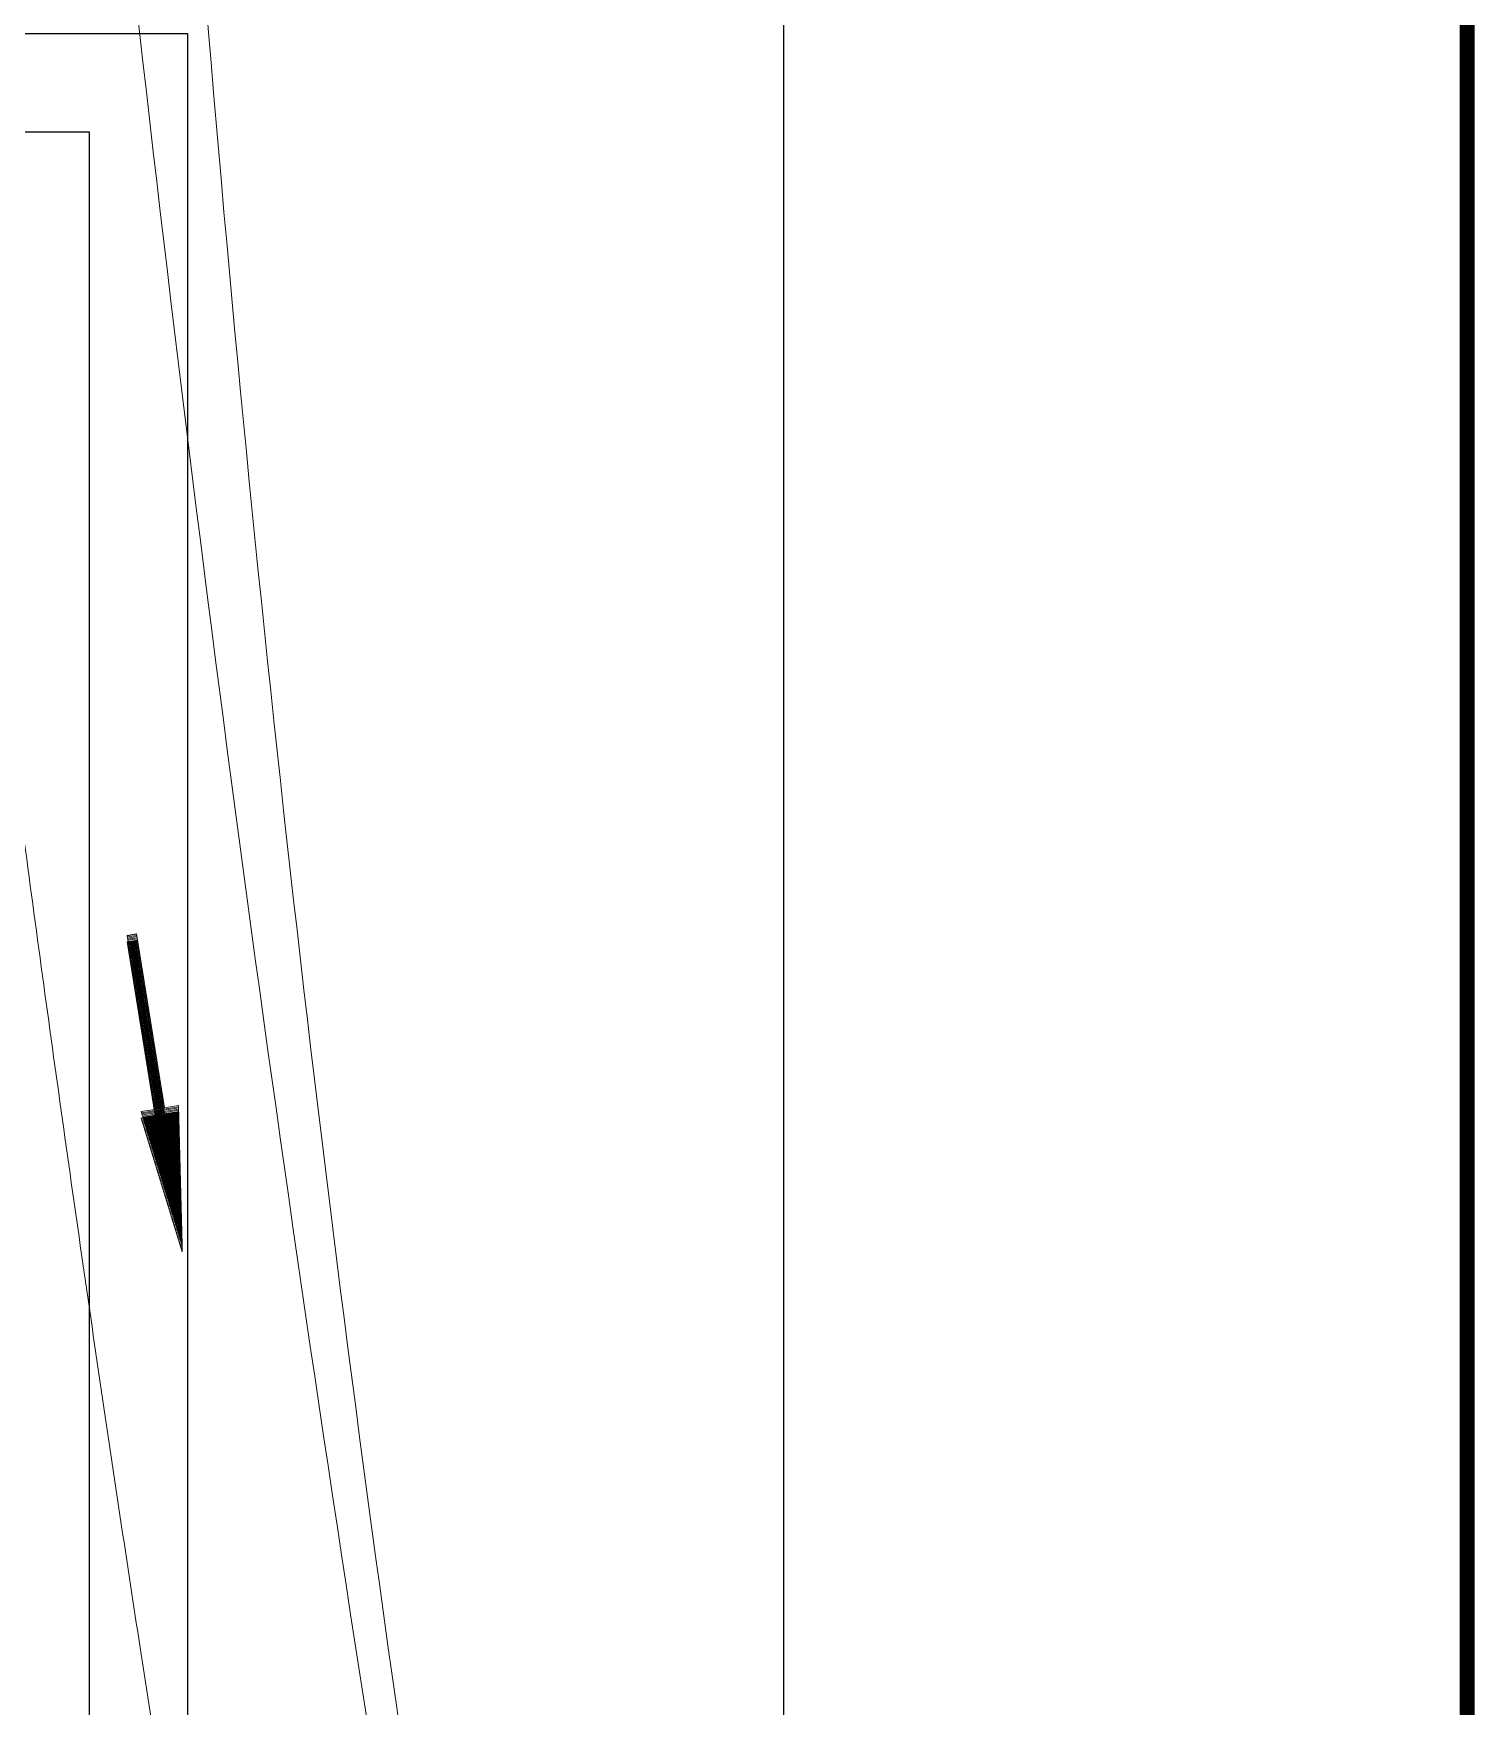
# Model space of a CAD drawing. Header units: millimetres. Extents: x -223175 to 287756, y -120611 to 352956.
# Drawn here: x 185266 to 207239, y 286208 to 311726 of the extents above; entities that cross this region are included whole.
import ezdxf

# ---------------------------------------------------------------- set-up
doc = ezdxf.new("R2010")
doc.units = ezdxf.units.MM
doc.header["$LTSCALE"] = 50
doc.linetypes.add('XREF 평면도$0$DASHEDX2', pattern=[38.1, 25.4, -12.7])
doc.layers.get('DEFPOINTS').update_dxf_attribs({"color": 108})
doc.layers.add('FORM$0$FO_OUT', color=1, linetype='Continuous')
for name, color, linetype, lineweight in [('XREF 평면도$0$0개선도로-중앙선', 1, 'Continuous', 0), ('XREF 평면도$0$▶노면표시 - 직진', 7, 'Continuous', 9), ('XREF 평면도$0$▶노면표시 - 진로변경제한선(흰색)', 7, 'Continuous', 9), ('XREF 평면도$0$▶노면표시 - 차선(흰색)', 7, 'Continuous', 9)]:
    doc.layers.add(name, color=color, linetype=linetype, lineweight=lineweight)

# ---------------------------------------------------------------- blocks, each defined once
blk = doc.blocks.new('FORM')
at = {"color": 4}
blk.add_line((827, 521), (827, 163.5), dxfattribs=at)
blk.add_lwpolyline([(32, 581), (757.5, 581), (757.5, 13), (32, 13), (32, 581)], dxfattribs=at)
at = {"layer": 'DEFPOINTS', "ltscale": 0.3}
blk.add_lwpolyline([(32, 581), (827, 581), (827, 13), (32, 13)], close=True, dxfattribs=at)
at = {"layer": 'FORM$0$FO_OUT', "color": 7, "const_width": 1.5}
blk.add_lwpolyline([(827, 13), (32, 13), (32, 581), (827, 581)], close=True, dxfattribs=at)
blk = doc.blocks.new('*X2039')
at = {"color": 0}
for p, q in [((814.4, 958.1), (815.7, 958.1)), ((814.7, 960), (815.4, 960)), ((814.9, 961.9), (815.1, 961.9)), ((810.8, 931.9), (819.2, 931.9)), ((811.1, 933.8), (819, 933.8)), ((811.3, 935.6), (818.7, 935.6)), ((811.6, 937.5), (818.5, 937.5)), ((811.9, 939.4), (818.2, 939.4)), ((812.1, 941.2), (818, 941.2)), ((812.4, 943.1), (817.7, 943.1)), ((812.6, 945), (817.4, 945)), ((812.9, 946.9), (817.2, 946.9)), ((813.1, 948.8), (816.9, 948.8)), ((813.4, 950.6), (816.7, 950.6)), ((813.6, 952.5), (816.4, 952.5)), ((813.9, 954.4), (816.2, 954.4)), ((814.2, 956.2), (815.9, 956.2)), ((807.2, 905.6), (822.8, 905.6)), ((807.5, 907.5), (822.6, 907.5)), ((807.8, 909.4), (822.3, 909.4)), ((808, 911.2), (822, 911.2)), ((808.3, 913.1), (821.8, 913.1)), ((808.5, 915), (821.5, 915)), ((808.8, 916.9), (821.3, 916.9)), ((809, 918.8), (821, 918.8)), ((809.3, 920.6), (820.8, 920.6)), ((809.5, 922.5), (820.5, 922.5)), ((809.8, 924.4), (820.3, 924.4)), ((810.1, 926.2), (820, 926.2)), ((810.3, 928.1), (819.7, 928.1)), ((810.6, 930), (819.5, 930)), ((803.4, 877.5), (826.7, 877.5)), ((803.7, 879.4), (826.4, 879.4)), ((803.9, 881.2), (826.1, 881.2)), ((804.2, 883.1), (825.9, 883.1)), ((804.4, 885), (825.6, 885)), ((804.7, 886.9), (825.4, 886.9)), ((804.9, 888.8), (825.1, 888.8)), ((805.2, 890.6), (824.9, 890.6)), ((805.5, 892.5), (824.6, 892.5)), ((805.7, 894.4), (824.3, 894.4)), ((806, 896.2), (824.1, 896.2)), ((806.2, 898.1), (823.8, 898.1)), ((806.5, 900), (823.6, 900)), ((806.7, 901.9), (823.3, 901.9)), ((807, 903.8), (823.1, 903.8)), ((799.8, 851.2), (830.2, 851.2)), ((800.1, 853.1), (830, 853.1)), ((800.3, 855), (829.7, 855)), ((800.6, 856.9), (829.5, 856.9)), ((800.9, 858.8), (829.2, 858.8)), ((801.1, 860.6), (829, 860.6)), ((801.4, 862.5), (828.7, 862.5)), ((801.6, 864.4), (828.4, 864.4)), ((801.9, 866.2), (828.2, 866.2)), ((802.1, 868.1), (827.9, 868.1)), ((802.4, 870), (827.7, 870)), ((802.6, 871.9), (827.4, 871.9)), ((802.9, 873.8), (827.2, 873.8)), ((803.2, 875.6), (826.9, 875.6)), ((796.3, 825), (833.8, 825)), ((796.5, 826.9), (833.6, 826.9)), ((796.8, 828.7), (833.3, 828.7)), ((797, 830.6), (833, 830.6)), ((797.3, 832.5), (832.8, 832.5)), ((797.5, 834.4), (832.5, 834.4)), ((797.8, 836.2), (832.3, 836.2)), ((798, 838.1), (832, 838.1)), ((798.3, 840), (831.8, 840)), ((798.6, 841.9), (831.5, 841.9)), ((798.8, 843.8), (831.3, 843.8)), ((799.1, 845.6), (831, 845.6)), ((799.3, 847.5), (830.7, 847.5)), ((799.6, 849.4), (830.5, 849.4)), ((792.7, 798.7), (837.4, 798.7)), ((792.9, 800.6), (837.1, 800.6)), ((793.2, 802.5), (836.9, 802.5)), ((793.4, 804.4), (836.6, 804.4)), ((793.7, 806.2), (836.4, 806.2)), ((794, 808.1), (836.1, 808.1)), ((794.2, 810), (835.9, 810)), ((794.5, 811.9), (835.6, 811.9)), ((794.7, 813.7), (835.3, 813.7)), ((795, 815.6), (835.1, 815.6)), ((795.2, 817.5), (834.8, 817.5)), ((795.5, 819.4), (834.6, 819.4)), ((795.7, 821.2), (834.3, 821.2)), ((796, 823.1), (834.1, 823.1)), ((789.1, 772.5), (841, 772.5)), ((789.4, 774.4), (840.7, 774.4)), ((789.6, 776.2), (840.5, 776.2)), ((789.9, 778.1), (840.2, 778.1)), ((790.1, 780), (839.9, 780)), ((790.4, 781.9), (839.7, 781.9)), ((790.6, 783.8), (839.4, 783.8)), ((790.9, 785.6), (839.2, 785.6)), ((791.1, 787.5), (838.9, 787.5)), ((791.4, 789.4), (838.7, 789.4)), ((791.7, 791.2), (838.4, 791.2)), ((791.9, 793.1), (838.2, 793.1)), ((792.2, 795), (837.9, 795)), ((792.4, 796.9), (837.6, 796.9)), ((785.3, 744.4), (844.8, 744.4)), ((785.5, 746.2), (844.5, 746.2)), ((785.8, 748.1), (844.3, 748.1)), ((786, 750), (844, 750)), ((786.3, 751.9), (843.8, 751.9)), ((786.5, 753.8), (843.5, 753.8)), ((786.8, 755.6), (843.3, 755.6)), ((787, 757.5), (843, 757.5)), ((787.3, 759.4), (842.8, 759.4)), ((787.6, 761.2), (842.5, 761.2)), ((787.8, 763.1), (842.2, 763.1)), ((788.1, 765), (842, 765)), ((788.3, 766.9), (841.7, 766.9)), ((788.6, 768.8), (841.5, 768.8)), ((788.8, 770.6), (841.2, 770.6)), ((807.5, 742.5), (822.5, 742.5)), ((807.5, 740.6), (822.5, 740.6)), ((807.5, 738.8), (822.5, 738.8)), ((807.5, 736.9), (822.5, 736.9)), ((807.5, 735), (822.5, 735)), ((807.5, 733.1), (822.5, 733.1)), ((807.5, 731.2), (822.5, 731.2)), ((807.5, 729.4), (822.5, 729.4)), ((807.5, 727.5), (822.5, 727.5)), ((807.5, 725.6), (822.5, 725.6)), ((807.5, 723.7), (822.5, 723.7)), ((807.5, 721.9), (822.5, 721.9)), ((807.5, 720), (822.5, 720)), ((807.5, 718.1), (822.5, 718.1)), ((807.5, 716.2), (822.5, 716.2)), ((807.5, 714.4), (822.5, 714.4)), ((807.5, 712.5), (822.5, 712.5)), ((807.5, 710.6), (822.5, 710.6)), ((807.5, 708.8), (822.5, 708.8)), ((807.5, 706.9), (822.5, 706.9)), ((807.5, 705), (822.5, 705)), ((807.5, 703.1), (822.5, 703.1)), ((807.5, 701.2), (822.5, 701.2)), ((807.5, 699.4), (822.5, 699.4)), ((807.5, 697.5), (822.5, 697.5)), ((807.5, 695.6), (822.5, 695.6)), ((807.5, 693.8), (822.5, 693.8)), ((807.5, 691.9), (822.5, 691.9)), ((807.5, 690), (822.5, 690)), ((807.5, 688.1), (822.5, 688.1)), ((807.5, 686.2), (822.5, 686.2)), ((807.5, 684.4), (822.5, 684.4)), ((807.5, 682.5), (822.5, 682.5)), ((807.5, 680.6), (822.5, 680.6)), ((807.5, 678.8), (822.5, 678.8)), ((807.5, 676.9), (822.5, 676.9)), ((807.5, 675), (822.5, 675)), ((807.5, 673.1), (822.5, 673.1)), ((807.5, 671.2), (822.5, 671.2)), ((807.5, 669.4), (822.5, 669.4)), ((807.5, 667.5), (822.5, 667.5)), ((807.5, 665.6), (822.5, 665.6)), ((807.5, 663.8), (822.5, 663.8)), ((807.5, 661.9), (822.5, 661.9)), ((807.5, 660), (822.5, 660)), ((807.5, 658.1), (822.5, 658.1)), ((807.5, 656.2), (822.5, 656.2)), ((807.5, 654.4), (822.5, 654.4)), ((807.5, 652.5), (822.5, 652.5)), ((807.5, 650.6), (822.5, 650.6)), ((807.5, 648.7), (822.5, 648.7)), ((807.5, 646.9), (822.5, 646.9)), ((807.5, 645), (822.5, 645)), ((807.5, 643.1), (822.5, 643.1)), ((807.5, 641.2), (822.5, 641.2)), ((807.5, 639.4), (822.5, 639.4)), ((807.5, 637.5), (822.5, 637.5)), ((807.5, 635.6), (822.5, 635.6)), ((807.5, 633.8), (822.5, 633.8)), ((807.5, 631.9), (822.5, 631.9)), ((807.5, 630), (822.5, 630)), ((807.5, 628.1), (822.5, 628.1)), ((807.5, 626.2), (822.5, 626.2)), ((807.5, 624.4), (822.5, 624.4)), ((807.5, 622.5), (822.5, 622.5)), ((807.5, 620.6), (822.5, 620.6)), ((807.5, 618.8), (822.5, 618.8)), ((807.5, 616.9), (822.5, 616.9)), ((807.5, 615), (822.5, 615)), ((807.5, 613.1), (822.5, 613.1)), ((807.5, 611.2), (822.5, 611.2)), ((807.5, 609.4), (822.5, 609.4)), ((807.5, 607.5), (822.5, 607.5)), ((807.5, 605.6), (822.5, 605.6)), ((807.5, 603.8), (822.5, 603.8)), ((807.5, 601.9), (822.5, 601.9)), ((807.5, 600), (822.5, 600)), ((807.5, 598.1), (822.5, 598.1)), ((807.5, 596.2), (822.5, 596.2)), ((807.5, 594.4), (822.5, 594.4)), ((807.5, 592.5), (822.5, 592.5)), ((807.5, 590.6), (822.5, 590.6)), ((807.5, 588.8), (822.5, 588.8)), ((807.5, 586.9), (822.5, 586.9)), ((807.5, 585), (822.5, 585)), ((807.5, 583.1), (822.5, 583.1)), ((807.5, 581.2), (822.5, 581.2)), ((807.5, 579.4), (822.5, 579.4)), ((807.5, 577.5), (822.5, 577.5)), ((807.5, 575.6), (822.5, 575.6)), ((807.5, 573.7), (822.5, 573.7)), ((807.5, 571.9), (822.5, 571.9)), ((807.5, 570), (822.5, 570)), ((807.5, 568.1), (822.5, 568.1)), ((807.5, 566.2), (822.5, 566.2)), ((807.5, 564.4), (822.5, 564.4)), ((807.5, 562.5), (822.5, 562.5)), ((807.5, 560.6), (822.5, 560.6)), ((807.5, 558.8), (822.5, 558.8)), ((807.5, 556.9), (822.5, 556.9)), ((807.5, 555), (822.5, 555)), ((807.5, 553.1), (822.5, 553.1)), ((807.5, 551.2), (822.5, 551.2)), ((807.5, 549.4), (822.5, 549.4)), ((807.5, 547.5), (822.5, 547.5)), ((807.5, 545.6), (822.5, 545.6)), ((807.5, 543.8), (822.5, 543.8)), ((807.5, 541.9), (822.5, 541.9)), ((807.5, 540), (822.5, 540)), ((807.5, 538.1), (822.5, 538.1)), ((807.5, 536.2), (822.5, 536.2)), ((807.5, 534.4), (822.5, 534.4)), ((807.5, 532.5), (822.5, 532.5)), ((807.5, 530.6), (822.5, 530.6)), ((807.5, 528.8), (822.5, 528.8)), ((807.5, 526.9), (822.5, 526.9)), ((807.5, 525), (822.5, 525)), ((807.5, 523.1), (822.5, 523.1)), ((807.5, 521.2), (822.5, 521.2)), ((807.5, 519.4), (822.5, 519.4)), ((807.5, 517.5), (822.5, 517.5)), ((807.5, 515.6), (822.5, 515.6)), ((807.5, 513.8), (822.5, 513.8)), ((807.5, 511.9), (822.5, 511.9)), ((807.5, 510), (822.5, 510)), ((807.5, 508.1), (822.5, 508.1)), ((807.5, 506.2), (822.5, 506.2)), ((807.5, 504.4), (822.5, 504.4)), ((807.5, 502.5), (822.5, 502.5)), ((807.5, 500.6), (822.5, 500.6)), ((807.5, 498.7), (822.5, 498.7)), ((807.5, 496.9), (822.5, 496.9)), ((807.5, 495), (822.5, 495)), ((807.5, 493.1), (822.5, 493.1)), ((807.5, 491.2), (822.5, 491.2)), ((807.5, 489.4), (822.5, 489.4)), ((807.5, 487.5), (822.5, 487.5)), ((807.5, 485.6), (822.5, 485.6)), ((807.5, 483.8), (822.5, 483.8)), ((807.5, 481.9), (822.5, 481.9)), ((807.5, 480), (822.5, 480)), ((807.5, 478.1), (822.5, 478.1)), ((807.5, 476.2), (822.5, 476.2)), ((807.5, 474.4), (822.5, 474.4)), ((807.5, 472.5), (822.5, 472.5)), ((807.5, 470.6), (822.5, 470.6)), ((807.5, 468.8), (822.5, 468.8)), ((807.5, 466.9), (822.5, 466.9)), ((807.5, 465), (822.5, 465)), ((807.5, 463.1), (822.5, 463.1))]:
    blk.add_line(p, q, dxfattribs=at)
blk = doc.blocks.new('*X2058')
at = {"color": 0}
for p, q in [((814.4, 958.1), (815.7, 958.1)), ((814.7, 960), (815.4, 960)), ((814.9, 961.9), (815.1, 961.9)), ((810.8, 931.9), (819.2, 931.9)), ((811.1, 933.8), (819, 933.8)), ((811.3, 935.6), (818.7, 935.6)), ((811.6, 937.5), (818.5, 937.5)), ((811.9, 939.4), (818.2, 939.4)), ((812.1, 941.2), (818, 941.2)), ((812.4, 943.1), (817.7, 943.1)), ((812.6, 945), (817.4, 945)), ((812.9, 946.9), (817.2, 946.9)), ((813.1, 948.8), (816.9, 948.8)), ((813.4, 950.6), (816.7, 950.6)), ((813.6, 952.5), (816.4, 952.5)), ((813.9, 954.4), (816.2, 954.4)), ((814.2, 956.2), (815.9, 956.2)), ((807.2, 905.6), (822.8, 905.6)), ((807.5, 907.5), (822.6, 907.5)), ((807.8, 909.4), (822.3, 909.4)), ((808, 911.2), (822, 911.2)), ((808.3, 913.1), (821.8, 913.1)), ((808.5, 915), (821.5, 915)), ((808.8, 916.9), (821.3, 916.9)), ((809, 918.8), (821, 918.8)), ((809.3, 920.6), (820.8, 920.6)), ((809.5, 922.5), (820.5, 922.5)), ((809.8, 924.4), (820.3, 924.4)), ((810.1, 926.2), (820, 926.2)), ((810.3, 928.1), (819.7, 928.1)), ((810.6, 930), (819.5, 930)), ((803.4, 877.5), (826.7, 877.5)), ((803.7, 879.4), (826.4, 879.4)), ((803.9, 881.2), (826.1, 881.2)), ((804.2, 883.1), (825.9, 883.1)), ((804.4, 885), (825.6, 885)), ((804.7, 886.9), (825.4, 886.9)), ((804.9, 888.8), (825.1, 888.8)), ((805.2, 890.6), (824.9, 890.6)), ((805.5, 892.5), (824.6, 892.5)), ((805.7, 894.4), (824.3, 894.4)), ((806, 896.2), (824.1, 896.2)), ((806.2, 898.1), (823.8, 898.1)), ((806.5, 900), (823.6, 900)), ((806.7, 901.9), (823.3, 901.9)), ((807, 903.8), (823.1, 903.8)), ((799.8, 851.2), (830.2, 851.2)), ((800.1, 853.1), (830, 853.1)), ((800.3, 855), (829.7, 855)), ((800.6, 856.9), (829.5, 856.9)), ((800.9, 858.8), (829.2, 858.8)), ((801.1, 860.6), (829, 860.6)), ((801.4, 862.5), (828.7, 862.5)), ((801.6, 864.4), (828.4, 864.4)), ((801.9, 866.2), (828.2, 866.2)), ((802.1, 868.1), (827.9, 868.1)), ((802.4, 870), (827.7, 870)), ((802.6, 871.9), (827.4, 871.9)), ((802.9, 873.8), (827.2, 873.8)), ((803.2, 875.6), (826.9, 875.6)), ((796.3, 825), (833.8, 825)), ((796.5, 826.9), (833.6, 826.9)), ((796.8, 828.7), (833.3, 828.7)), ((797, 830.6), (833, 830.6)), ((797.3, 832.5), (832.8, 832.5)), ((797.5, 834.4), (832.5, 834.4)), ((797.8, 836.2), (832.3, 836.2)), ((798, 838.1), (832, 838.1)), ((798.3, 840), (831.8, 840)), ((798.6, 841.9), (831.5, 841.9)), ((798.8, 843.8), (831.3, 843.8)), ((799.1, 845.6), (831, 845.6)), ((799.3, 847.5), (830.7, 847.5)), ((799.6, 849.4), (830.5, 849.4)), ((792.7, 798.7), (837.4, 798.7)), ((792.9, 800.6), (837.1, 800.6)), ((793.2, 802.5), (836.9, 802.5)), ((793.4, 804.4), (836.6, 804.4)), ((793.7, 806.2), (836.4, 806.2)), ((794, 808.1), (836.1, 808.1)), ((794.2, 810), (835.9, 810)), ((794.5, 811.9), (835.6, 811.9)), ((794.7, 813.7), (835.3, 813.7)), ((795, 815.6), (835.1, 815.6)), ((795.2, 817.5), (834.8, 817.5)), ((795.5, 819.4), (834.6, 819.4)), ((795.7, 821.2), (834.3, 821.2)), ((796, 823.1), (834.1, 823.1)), ((789.1, 772.5), (841, 772.5)), ((789.4, 774.4), (840.7, 774.4)), ((789.6, 776.2), (840.5, 776.2)), ((789.9, 778.1), (840.2, 778.1)), ((790.1, 780), (839.9, 780)), ((790.4, 781.9), (839.7, 781.9)), ((790.6, 783.8), (839.4, 783.8)), ((790.9, 785.6), (839.2, 785.6)), ((791.1, 787.5), (838.9, 787.5)), ((791.4, 789.4), (838.7, 789.4)), ((791.7, 791.2), (838.4, 791.2)), ((791.9, 793.1), (838.2, 793.1)), ((792.2, 795), (837.9, 795)), ((792.4, 796.9), (837.6, 796.9)), ((785.3, 744.4), (844.8, 744.4)), ((785.5, 746.2), (844.5, 746.2)), ((785.8, 748.1), (844.3, 748.1)), ((786, 750), (844, 750)), ((786.3, 751.9), (843.8, 751.9)), ((786.5, 753.8), (843.5, 753.8)), ((786.8, 755.6), (843.3, 755.6)), ((787, 757.5), (843, 757.5)), ((787.3, 759.4), (842.8, 759.4)), ((787.6, 761.2), (842.5, 761.2)), ((787.8, 763.1), (842.2, 763.1)), ((788.1, 765), (842, 765)), ((788.3, 766.9), (841.7, 766.9)), ((788.6, 768.8), (841.5, 768.8)), ((788.8, 770.6), (841.2, 770.6)), ((807.5, 742.5), (822.5, 742.5)), ((807.5, 740.6), (822.5, 740.6)), ((807.5, 738.8), (822.5, 738.8)), ((807.5, 736.9), (822.5, 736.9)), ((807.5, 735), (822.5, 735)), ((807.5, 733.1), (822.5, 733.1)), ((807.5, 731.2), (822.5, 731.2)), ((807.5, 729.4), (822.5, 729.4)), ((807.5, 727.5), (822.5, 727.5)), ((807.5, 725.6), (822.5, 725.6)), ((807.5, 723.7), (822.5, 723.7)), ((807.5, 721.9), (822.5, 721.9)), ((807.5, 720), (822.5, 720)), ((807.5, 718.1), (822.5, 718.1)), ((807.5, 716.2), (822.5, 716.2)), ((807.5, 714.4), (822.5, 714.4)), ((807.5, 712.5), (822.5, 712.5)), ((807.5, 710.6), (822.5, 710.6)), ((807.5, 708.8), (822.5, 708.8)), ((807.5, 706.9), (822.5, 706.9)), ((807.5, 705), (822.5, 705)), ((807.5, 703.1), (822.5, 703.1)), ((807.5, 701.2), (822.5, 701.2)), ((807.5, 699.4), (822.5, 699.4)), ((807.5, 697.5), (822.5, 697.5)), ((807.5, 695.6), (822.5, 695.6)), ((807.5, 693.8), (822.5, 693.8)), ((807.5, 691.9), (822.5, 691.9)), ((807.5, 690), (822.5, 690)), ((807.5, 688.1), (822.5, 688.1)), ((807.5, 686.2), (822.5, 686.2)), ((807.5, 684.4), (822.5, 684.4)), ((807.5, 682.5), (822.5, 682.5)), ((807.5, 680.6), (822.5, 680.6)), ((807.5, 678.8), (822.5, 678.8)), ((807.5, 676.9), (822.5, 676.9)), ((807.5, 675), (822.5, 675)), ((807.5, 673.1), (822.5, 673.1)), ((807.5, 671.2), (822.5, 671.2)), ((807.5, 669.4), (822.5, 669.4)), ((807.5, 667.5), (822.5, 667.5)), ((807.5, 665.6), (822.5, 665.6)), ((807.5, 663.8), (822.5, 663.8)), ((807.5, 661.9), (822.5, 661.9)), ((807.5, 660), (822.5, 660)), ((807.5, 658.1), (822.5, 658.1)), ((807.5, 656.2), (822.5, 656.2)), ((807.5, 654.4), (822.5, 654.4)), ((807.5, 652.5), (822.5, 652.5)), ((807.5, 650.6), (822.5, 650.6)), ((807.5, 648.7), (822.5, 648.7)), ((807.5, 646.9), (822.5, 646.9)), ((807.5, 645), (822.5, 645)), ((807.5, 643.1), (822.5, 643.1)), ((807.5, 641.2), (822.5, 641.2)), ((807.5, 639.4), (822.5, 639.4)), ((807.5, 637.5), (822.5, 637.5)), ((807.5, 635.6), (822.5, 635.6)), ((807.5, 633.8), (822.5, 633.8)), ((807.5, 631.9), (822.5, 631.9)), ((807.5, 630), (822.5, 630)), ((807.5, 628.1), (822.5, 628.1)), ((807.5, 626.2), (822.5, 626.2)), ((807.5, 624.4), (822.5, 624.4)), ((807.5, 622.5), (822.5, 622.5)), ((807.5, 620.6), (822.5, 620.6)), ((807.5, 618.8), (822.5, 618.8)), ((807.5, 616.9), (822.5, 616.9)), ((807.5, 615), (822.5, 615)), ((807.5, 613.1), (822.5, 613.1)), ((807.5, 611.2), (822.5, 611.2)), ((807.5, 609.4), (822.5, 609.4)), ((807.5, 607.5), (822.5, 607.5)), ((807.5, 605.6), (822.5, 605.6)), ((807.5, 603.8), (822.5, 603.8)), ((807.5, 601.9), (822.5, 601.9)), ((807.5, 600), (822.5, 600)), ((807.5, 598.1), (822.5, 598.1)), ((807.5, 596.2), (822.5, 596.2)), ((807.5, 594.4), (822.5, 594.4)), ((807.5, 592.5), (822.5, 592.5)), ((807.5, 590.6), (822.5, 590.6)), ((807.5, 588.8), (822.5, 588.8)), ((807.5, 586.9), (822.5, 586.9)), ((807.5, 585), (822.5, 585)), ((807.5, 583.1), (822.5, 583.1)), ((807.5, 581.2), (822.5, 581.2)), ((807.5, 579.4), (822.5, 579.4)), ((807.5, 577.5), (822.5, 577.5)), ((807.5, 575.6), (822.5, 575.6)), ((807.5, 573.7), (822.5, 573.7)), ((807.5, 571.9), (822.5, 571.9)), ((807.5, 570), (822.5, 570)), ((807.5, 568.1), (822.5, 568.1)), ((807.5, 566.2), (822.5, 566.2)), ((807.5, 564.4), (822.5, 564.4)), ((807.5, 562.5), (822.5, 562.5)), ((807.5, 560.6), (822.5, 560.6)), ((807.5, 558.8), (822.5, 558.8)), ((807.5, 556.9), (822.5, 556.9)), ((807.5, 555), (822.5, 555)), ((807.5, 553.1), (822.5, 553.1)), ((807.5, 551.2), (822.5, 551.2)), ((807.5, 549.4), (822.5, 549.4)), ((807.5, 547.5), (822.5, 547.5)), ((807.5, 545.6), (822.5, 545.6)), ((807.5, 543.8), (822.5, 543.8)), ((807.5, 541.9), (822.5, 541.9)), ((807.5, 540), (822.5, 540)), ((807.5, 538.1), (822.5, 538.1)), ((807.5, 536.2), (822.5, 536.2)), ((807.5, 534.4), (822.5, 534.4)), ((807.5, 532.5), (822.5, 532.5)), ((807.5, 530.6), (822.5, 530.6)), ((807.5, 528.8), (822.5, 528.8)), ((807.5, 526.9), (822.5, 526.9)), ((807.5, 525), (822.5, 525)), ((807.5, 523.1), (822.5, 523.1)), ((807.5, 521.2), (822.5, 521.2)), ((807.5, 519.4), (822.5, 519.4)), ((807.5, 517.5), (822.5, 517.5)), ((807.5, 515.6), (822.5, 515.6)), ((807.5, 513.8), (822.5, 513.8)), ((807.5, 511.9), (822.5, 511.9)), ((807.5, 510), (822.5, 510)), ((807.5, 508.1), (822.5, 508.1)), ((807.5, 506.2), (822.5, 506.2)), ((807.5, 504.4), (822.5, 504.4)), ((807.5, 502.5), (822.5, 502.5)), ((807.5, 500.6), (822.5, 500.6)), ((807.5, 498.7), (822.5, 498.7)), ((807.5, 496.9), (822.5, 496.9)), ((807.5, 495), (822.5, 495)), ((807.5, 493.1), (822.5, 493.1)), ((807.5, 491.2), (822.5, 491.2)), ((807.5, 489.4), (822.5, 489.4)), ((807.5, 487.5), (822.5, 487.5)), ((807.5, 485.6), (822.5, 485.6)), ((807.5, 483.8), (822.5, 483.8)), ((807.5, 481.9), (822.5, 481.9)), ((807.5, 480), (822.5, 480)), ((807.5, 478.1), (822.5, 478.1)), ((807.5, 476.2), (822.5, 476.2)), ((807.5, 474.4), (822.5, 474.4)), ((807.5, 472.5), (822.5, 472.5)), ((807.5, 470.6), (822.5, 470.6)), ((807.5, 468.8), (822.5, 468.8)), ((807.5, 466.9), (822.5, 466.9)), ((807.5, 465), (822.5, 465)), ((807.5, 463.1), (822.5, 463.1))]:
    blk.add_line(p, q, dxfattribs=at)
blk = doc.blocks.new('*X2059')
at = {"color": 0}
for p, q in [((814.4, 958.1), (815.7, 958.1)), ((814.7, 960), (815.4, 960)), ((814.9, 961.9), (815.1, 961.9)), ((810.8, 931.9), (819.2, 931.9)), ((811.1, 933.8), (819, 933.8)), ((811.3, 935.6), (818.7, 935.6)), ((811.6, 937.5), (818.5, 937.5)), ((811.9, 939.4), (818.2, 939.4)), ((812.1, 941.2), (818, 941.2)), ((812.4, 943.1), (817.7, 943.1)), ((812.6, 945), (817.4, 945)), ((812.9, 946.9), (817.2, 946.9)), ((813.1, 948.8), (816.9, 948.8)), ((813.4, 950.6), (816.7, 950.6)), ((813.6, 952.5), (816.4, 952.5)), ((813.9, 954.4), (816.2, 954.4)), ((814.2, 956.2), (815.9, 956.2)), ((807.2, 905.6), (822.8, 905.6)), ((807.5, 907.5), (822.6, 907.5)), ((807.8, 909.4), (822.3, 909.4)), ((808, 911.2), (822, 911.2)), ((808.3, 913.1), (821.8, 913.1)), ((808.5, 915), (821.5, 915)), ((808.8, 916.9), (821.3, 916.9)), ((809, 918.8), (821, 918.8)), ((809.3, 920.6), (820.8, 920.6)), ((809.5, 922.5), (820.5, 922.5)), ((809.8, 924.4), (820.3, 924.4)), ((810.1, 926.2), (820, 926.2)), ((810.3, 928.1), (819.7, 928.1)), ((810.6, 930), (819.5, 930)), ((803.4, 877.5), (826.7, 877.5)), ((803.7, 879.4), (826.4, 879.4)), ((803.9, 881.2), (826.1, 881.2)), ((804.2, 883.1), (825.9, 883.1)), ((804.4, 885), (825.6, 885)), ((804.7, 886.9), (825.4, 886.9)), ((804.9, 888.8), (825.1, 888.8)), ((805.2, 890.6), (824.9, 890.6)), ((805.5, 892.5), (824.6, 892.5)), ((805.7, 894.4), (824.3, 894.4)), ((806, 896.2), (824.1, 896.2)), ((806.2, 898.1), (823.8, 898.1)), ((806.5, 900), (823.6, 900)), ((806.7, 901.9), (823.3, 901.9)), ((807, 903.8), (823.1, 903.8)), ((799.8, 851.2), (830.2, 851.2)), ((800.1, 853.1), (830, 853.1)), ((800.3, 855), (829.7, 855)), ((800.6, 856.9), (829.5, 856.9)), ((800.9, 858.8), (829.2, 858.8)), ((801.1, 860.6), (829, 860.6)), ((801.4, 862.5), (828.7, 862.5)), ((801.6, 864.4), (828.4, 864.4)), ((801.9, 866.2), (828.2, 866.2)), ((802.1, 868.1), (827.9, 868.1)), ((802.4, 870), (827.7, 870)), ((802.6, 871.9), (827.4, 871.9)), ((802.9, 873.8), (827.2, 873.8)), ((803.2, 875.6), (826.9, 875.6)), ((796.3, 825), (833.8, 825)), ((796.5, 826.9), (833.6, 826.9)), ((796.8, 828.7), (833.3, 828.7)), ((797, 830.6), (833, 830.6)), ((797.3, 832.5), (832.8, 832.5)), ((797.5, 834.4), (832.5, 834.4)), ((797.8, 836.2), (832.3, 836.2)), ((798, 838.1), (832, 838.1)), ((798.3, 840), (831.8, 840)), ((798.6, 841.9), (831.5, 841.9)), ((798.8, 843.8), (831.3, 843.8)), ((799.1, 845.6), (831, 845.6)), ((799.3, 847.5), (830.7, 847.5)), ((799.6, 849.4), (830.5, 849.4)), ((792.7, 798.7), (837.4, 798.7)), ((792.9, 800.6), (837.1, 800.6)), ((793.2, 802.5), (836.9, 802.5)), ((793.4, 804.4), (836.6, 804.4)), ((793.7, 806.2), (836.4, 806.2)), ((794, 808.1), (836.1, 808.1)), ((794.2, 810), (835.9, 810)), ((794.5, 811.9), (835.6, 811.9)), ((794.7, 813.7), (835.3, 813.7)), ((795, 815.6), (835.1, 815.6)), ((795.2, 817.5), (834.8, 817.5)), ((795.5, 819.4), (834.6, 819.4)), ((795.7, 821.2), (834.3, 821.2)), ((796, 823.1), (834.1, 823.1)), ((789.1, 772.5), (841, 772.5)), ((789.4, 774.4), (840.7, 774.4)), ((789.6, 776.2), (840.5, 776.2)), ((789.9, 778.1), (840.2, 778.1)), ((790.1, 780), (839.9, 780)), ((790.4, 781.9), (839.7, 781.9)), ((790.6, 783.8), (839.4, 783.8)), ((790.9, 785.6), (839.2, 785.6)), ((791.1, 787.5), (838.9, 787.5)), ((791.4, 789.4), (838.7, 789.4)), ((791.7, 791.2), (838.4, 791.2)), ((791.9, 793.1), (838.2, 793.1)), ((792.2, 795), (837.9, 795)), ((792.4, 796.9), (837.6, 796.9)), ((785.3, 744.4), (844.8, 744.4)), ((785.5, 746.2), (844.5, 746.2)), ((785.8, 748.1), (844.3, 748.1)), ((786, 750), (844, 750)), ((786.3, 751.9), (843.8, 751.9)), ((786.5, 753.8), (843.5, 753.8)), ((786.8, 755.6), (843.3, 755.6)), ((787, 757.5), (843, 757.5)), ((787.3, 759.4), (842.8, 759.4)), ((787.6, 761.2), (842.5, 761.2)), ((787.8, 763.1), (842.2, 763.1)), ((788.1, 765), (842, 765)), ((788.3, 766.9), (841.7, 766.9)), ((788.6, 768.8), (841.5, 768.8)), ((788.8, 770.6), (841.2, 770.6)), ((807.5, 742.5), (822.5, 742.5)), ((807.5, 740.6), (822.5, 740.6)), ((807.5, 738.8), (822.5, 738.8)), ((807.5, 736.9), (822.5, 736.9)), ((807.5, 735), (822.5, 735)), ((807.5, 733.1), (822.5, 733.1)), ((807.5, 731.2), (822.5, 731.2)), ((807.5, 729.4), (822.5, 729.4)), ((807.5, 727.5), (822.5, 727.5)), ((807.5, 725.6), (822.5, 725.6)), ((807.5, 723.7), (822.5, 723.7)), ((807.5, 721.9), (822.5, 721.9)), ((807.5, 720), (822.5, 720)), ((807.5, 718.1), (822.5, 718.1)), ((807.5, 716.2), (822.5, 716.2)), ((807.5, 714.4), (822.5, 714.4)), ((807.5, 712.5), (822.5, 712.5)), ((807.5, 710.6), (822.5, 710.6)), ((807.5, 708.8), (822.5, 708.8)), ((807.5, 706.9), (822.5, 706.9)), ((807.5, 705), (822.5, 705)), ((807.5, 703.1), (822.5, 703.1)), ((807.5, 701.2), (822.5, 701.2)), ((807.5, 699.4), (822.5, 699.4)), ((807.5, 697.5), (822.5, 697.5)), ((807.5, 695.6), (822.5, 695.6)), ((807.5, 693.8), (822.5, 693.8)), ((807.5, 691.9), (822.5, 691.9)), ((807.5, 690), (822.5, 690)), ((807.5, 688.1), (822.5, 688.1)), ((807.5, 686.2), (822.5, 686.2)), ((807.5, 684.4), (822.5, 684.4)), ((807.5, 682.5), (822.5, 682.5)), ((807.5, 680.6), (822.5, 680.6)), ((807.5, 678.8), (822.5, 678.8)), ((807.5, 676.9), (822.5, 676.9)), ((807.5, 675), (822.5, 675)), ((807.5, 673.1), (822.5, 673.1)), ((807.5, 671.2), (822.5, 671.2)), ((807.5, 669.4), (822.5, 669.4)), ((807.5, 667.5), (822.5, 667.5)), ((807.5, 665.6), (822.5, 665.6)), ((807.5, 663.8), (822.5, 663.8)), ((807.5, 661.9), (822.5, 661.9)), ((807.5, 660), (822.5, 660)), ((807.5, 658.1), (822.5, 658.1)), ((807.5, 656.2), (822.5, 656.2)), ((807.5, 654.4), (822.5, 654.4)), ((807.5, 652.5), (822.5, 652.5)), ((807.5, 650.6), (822.5, 650.6)), ((807.5, 648.7), (822.5, 648.7)), ((807.5, 646.9), (822.5, 646.9)), ((807.5, 645), (822.5, 645)), ((807.5, 643.1), (822.5, 643.1)), ((807.5, 641.2), (822.5, 641.2)), ((807.5, 639.4), (822.5, 639.4)), ((807.5, 637.5), (822.5, 637.5)), ((807.5, 635.6), (822.5, 635.6)), ((807.5, 633.8), (822.5, 633.8)), ((807.5, 631.9), (822.5, 631.9)), ((807.5, 630), (822.5, 630)), ((807.5, 628.1), (822.5, 628.1)), ((807.5, 626.2), (822.5, 626.2)), ((807.5, 624.4), (822.5, 624.4)), ((807.5, 622.5), (822.5, 622.5)), ((807.5, 620.6), (822.5, 620.6)), ((807.5, 618.8), (822.5, 618.8)), ((807.5, 616.9), (822.5, 616.9)), ((807.5, 615), (822.5, 615)), ((807.5, 613.1), (822.5, 613.1)), ((807.5, 611.2), (822.5, 611.2)), ((807.5, 609.4), (822.5, 609.4)), ((807.5, 607.5), (822.5, 607.5)), ((807.5, 605.6), (822.5, 605.6)), ((807.5, 603.8), (822.5, 603.8)), ((807.5, 601.9), (822.5, 601.9)), ((807.5, 600), (822.5, 600)), ((807.5, 598.1), (822.5, 598.1)), ((807.5, 596.2), (822.5, 596.2)), ((807.5, 594.4), (822.5, 594.4)), ((807.5, 592.5), (822.5, 592.5)), ((807.5, 590.6), (822.5, 590.6)), ((807.5, 588.8), (822.5, 588.8)), ((807.5, 586.9), (822.5, 586.9)), ((807.5, 585), (822.5, 585)), ((807.5, 583.1), (822.5, 583.1)), ((807.5, 581.2), (822.5, 581.2)), ((807.5, 579.4), (822.5, 579.4)), ((807.5, 577.5), (822.5, 577.5)), ((807.5, 575.6), (822.5, 575.6)), ((807.5, 573.7), (822.5, 573.7)), ((807.5, 571.9), (822.5, 571.9)), ((807.5, 570), (822.5, 570)), ((807.5, 568.1), (822.5, 568.1)), ((807.5, 566.2), (822.5, 566.2)), ((807.5, 564.4), (822.5, 564.4)), ((807.5, 562.5), (822.5, 562.5)), ((807.5, 560.6), (822.5, 560.6)), ((807.5, 558.8), (822.5, 558.8)), ((807.5, 556.9), (822.5, 556.9)), ((807.5, 555), (822.5, 555)), ((807.5, 553.1), (822.5, 553.1)), ((807.5, 551.2), (822.5, 551.2)), ((807.5, 549.4), (822.5, 549.4)), ((807.5, 547.5), (822.5, 547.5)), ((807.5, 545.6), (822.5, 545.6)), ((807.5, 543.8), (822.5, 543.8)), ((807.5, 541.9), (822.5, 541.9)), ((807.5, 540), (822.5, 540)), ((807.5, 538.1), (822.5, 538.1)), ((807.5, 536.2), (822.5, 536.2)), ((807.5, 534.4), (822.5, 534.4)), ((807.5, 532.5), (822.5, 532.5)), ((807.5, 530.6), (822.5, 530.6)), ((807.5, 528.8), (822.5, 528.8)), ((807.5, 526.9), (822.5, 526.9)), ((807.5, 525), (822.5, 525)), ((807.5, 523.1), (822.5, 523.1)), ((807.5, 521.2), (822.5, 521.2)), ((807.5, 519.4), (822.5, 519.4)), ((807.5, 517.5), (822.5, 517.5)), ((807.5, 515.6), (822.5, 515.6)), ((807.5, 513.8), (822.5, 513.8)), ((807.5, 511.9), (822.5, 511.9)), ((807.5, 510), (822.5, 510)), ((807.5, 508.1), (822.5, 508.1)), ((807.5, 506.2), (822.5, 506.2)), ((807.5, 504.4), (822.5, 504.4)), ((807.5, 502.5), (822.5, 502.5)), ((807.5, 500.6), (822.5, 500.6)), ((807.5, 498.7), (822.5, 498.7)), ((807.5, 496.9), (822.5, 496.9)), ((807.5, 495), (822.5, 495)), ((807.5, 493.1), (822.5, 493.1)), ((807.5, 491.2), (822.5, 491.2)), ((807.5, 489.4), (822.5, 489.4)), ((807.5, 487.5), (822.5, 487.5)), ((807.5, 485.6), (822.5, 485.6)), ((807.5, 483.8), (822.5, 483.8)), ((807.5, 481.9), (822.5, 481.9)), ((807.5, 480), (822.5, 480)), ((807.5, 478.1), (822.5, 478.1)), ((807.5, 476.2), (822.5, 476.2)), ((807.5, 474.4), (822.5, 474.4)), ((807.5, 472.5), (822.5, 472.5)), ((807.5, 470.6), (822.5, 470.6)), ((807.5, 468.8), (822.5, 468.8)), ((807.5, 466.9), (822.5, 466.9)), ((807.5, 465), (822.5, 465)), ((807.5, 463.1), (822.5, 463.1))]:
    blk.add_line(p, q, dxfattribs=at)

msp = doc.modelspace()

# ---------------------------------------------------------------- linework, layer by layer
at = {"layer": 'DEFPOINTS'}
for points in [[(87876.894, 322361.5591), (196701.894, 322361.5591), (196701.894, 237161.5591), (87876.894, 237161.5591)], [(207126.894, 237161.5591), (87876.894, 237161.5591), (87876.894, 322361.5591), (207126.894, 322361.5591)], [(107279.1227, 311726.1632), (187614.5896, 311726.1632), (187614.5896, 238704.7065), (107279.1227, 238704.7065)], [(108779.1227, 310226.1632), (186114.5896, 310226.1632), (186114.5896, 240204.7065), (108779.1227, 240204.7065)]]:
    msp.add_lwpolyline(points, close=True, dxfattribs=at)
at = {"layer": 'XREF 평면도$0$0개선도로-중앙선'}
for points in [[(194200.5384, 264071.9806, -0.0242734243), (185788.7662, 322261.5591)], [(187188.1029, 322261.5591, 0.0331862652), (194516.1155, 264071.9806, 0.0331862652)]]:
    msp.add_lwpolyline(points, format="xyb", dxfattribs=at)
at = {"layer": 'XREF 평면도$0$▶노면표시 - 직진'}
for points in [[(186835.8768, 297992.025), (187265.5052, 295338.5813), (187478.7283, 295373.105), (187531.996, 293242.2249), (186910.1333, 295281.0418), (187123.3564, 295315.5655), (186693.728, 297969.0092)], [(186835.8768, 297892.025), (187265.5052, 295238.5813), (187478.7283, 295273.105), (187531.996, 293142.2249), (186910.1333, 295181.0418), (187123.3564, 295215.5655), (186693.728, 297869.0092)], [(186835.8768, 297892.025), (187265.5052, 295238.5813), (187478.7283, 295273.105), (187531.996, 293142.2249), (186910.1333, 295181.0418), (187123.3564, 295215.5655), (186693.728, 297869.0092)]]:
    msp.add_lwpolyline(points, close=True, dxfattribs=at)
at = {"layer": 'XREF 평면도$0$▶노면표시 - 진로변경제한선(흰색)', "linetype": 'Continuous', "ltscale": 2, "flags": 128}
for points in [[(187580.0612, 264071.9806, -0.0095290879), (183608.7635, 287071.9806)], [(190889.9694, 264071.9806, -0.0095814669), (186896.8385, 287071.9806)]]:
    msp.add_lwpolyline(points, format="xyb", dxfattribs=at)
at = {"layer": 'XREF 평면도$0$▶노면표시 - 차선(흰색)', "linetype": 'XREF 평면도$0$DASHEDX2', "ltscale": 30, "flags": 128}
msp.add_lwpolyline([(186896.8385, 287071.9806, -0.0145562392), (182524.1161, 322261.5591, -0.0120057047)], format="xyb", dxfattribs=at)

# ---------------------------------------------------------------- block references
at = {"xscale": 149.9999999999999, "yscale": 149.9999999999999, "zscale": 149.9999999999999}
msp.add_blockref('FORM', (83076.894, 235211.5591), dxfattribs=at)
at = {"layer": 'XREF 평면도$0$▶노면표시 - 직진', "xscale": 9.599998516159799, "yscale": 9.599998516159799, "zscale": 9.599998516159799, "rotation": 189.1971446535517}
for name, p in [('*X2059', (193778.5538, 303615.9519)), ('*X2039', (193778.5538, 303515.9519)), ('*X2058', (193778.5538, 303515.9519))]:
    msp.add_blockref(name, p, dxfattribs=at)

doc.saveas('drawing.dxf')
